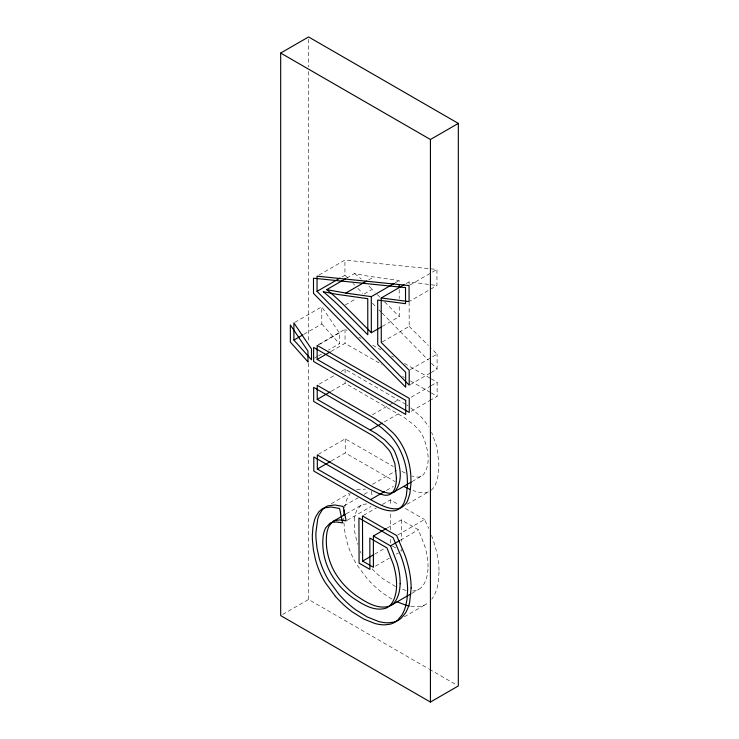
<?xml version="1.0" encoding="UTF-8"?>
<svg xmlns="http://www.w3.org/2000/svg" width="739" height="739" viewBox="0 0 739 739"><rect width="100%" height="100%" fill="white"/><g stroke="black" fill="none" stroke-linecap="round" stroke-linejoin="round"><path stroke-width="0.55" stroke-dasharray="3.69 2.77" d="M439.012 571.857L438.458 581.057L437.202 587.542A70.14 40.497 60 0 1 433.248 597.02L431.724 599.237M354.655 517.586L354.572 531.175L357.436 544.357M344.568 507.647L345.88 502.095A58.436 33.735 60 0 1 347.385 498.243L350.277 493.67M431.243 490.169L433.239 488.202A41.606 24.027 60 0 0 435.456 484.729L437.747 477.634L438.772 468.295A99.349 57.365 60 0 0 438.809 462.771L436.804 446.605L431.641 432.352M361.112 505.227L357.223 509.577A41.338 23.87 60 0 0 356.595 510.815A42.474 24.526 60 0 0 354.665 517.596M319.017 275.019L344.919 260.063L436.943 269.467L436.971 285.513L410.08 301.041M341.954 276.968L344.947 275.241L344.919 260.063M346.637 278.141L354.609 273.541L368.142 276.164L399.18 280.534L399.18 282.797M294.879 322.343L321.77 306.814L339.386 332.91L339.404 343.727L328.449 350.055M368.715 279.85L373.694 276.977M345.316 304.93L356.272 298.602M364.235 294.002L372.207 289.402L375.024 292.238M303.868 334.305L321.798 323.959L321.77 306.814M395.199 282.834L399.18 280.534M406.108 283.619L409.101 281.892L436.971 285.513M410.053 284.995L436.943 269.467M318.139 344.79L345.03 329.261L347.016 330.407M319.47 344.411L339.386 332.91M314.509 358.11L317.493 356.383M318.491 355.81L321.474 354.083M331.109 351.404L345.058 343.349L381.693 364.429M382.303 326.398L399.245 316.625L399.226 305.346M382.275 341.926L409.175 326.398L409.138 302.436M319.202 384.151L334.139 375.523M341.113 371.505L345.095 369.204L404.898 403.817M331.174 391.337L345.122 383.292L404.381 417.6L414.219 425.119L420.011 431.419A18.577 10.725 60 0 1 422.449 435.225C427.705 447.169 432.029 464.6 422.616 475.491A23.463 13.542 60 0 1 418.08 477.08L417.424 477.089A25.883 14.937 60 0 1 415.309 476.886L411.872 475.962M410.191 369.666L437.082 354.138L431.502 348.586M410.219 384.622L430.135 373.121M431.133 372.539L437.109 369.094L437.082 354.138M372.41 414.755L393.333 402.681M394.321 402.108L398.312 399.808M411.235 397.185L430.163 386.266M431.151 385.684L437.128 382.239L437.155 396.326L431.179 399.771M318.315 454.365L345.215 438.837L393.379 466.54M384.326 421.904L398.266 413.858M411.253 411.272L430.181 400.344M331.294 460.97L345.233 452.924L395.125 481.616M331.321 503.693L349.251 493.338M372.465 484.359L396.372 470.558M344.134 505.846L358.082 497.8M364.059 494.345L369.038 491.472M346.175 513.854L361.574 504.959A24.211 13.976 60 0 1 363.015 504.358L367.791 503.832M386.497 490.428L393.462 486.401M412.103 481.569L421.073 476.387M347.173 520.293L371.08 506.483M363.486 515.379L376.428 507.905M382.405 504.451L390.377 499.85L398.921 504.765M407.06 504.247L428.971 491.601A35.075 20.249 60 0 1 425.498 492.654L420.445 492.608L412.953 490.585M387.319 527.951L401.268 519.896L418.422 529.761L424.943 546.721A58.187 33.597 60 0 1 427.992 568.938M397.656 535.036L424.555 519.508L428.694 528.44M374.581 554.185L384.539 548.43M400.492 540.117L418.422 529.761M282.677 614.442L308.569 599.495L428.371 668.656M375.421 566.148L389.37 558.093M396.335 554.074L398.33 552.92M411.983 593.269L418.958 589.242M404.242 616.825L426.163 604.179M356.697 489.477L365.565 489.144M412.759 591.061L417.35 590.027A37.541 21.671 60 0 0 422.375 586.323L424.029 583.921A54.437 31.426 60 0 0 427.973 568.919M406.173 590.479L401.148 588.965M405.24 473.108L401.259 471.029M395.624 586.554L383.855 579.385A65.494 37.818 60 0 1 372.595 569.436A45.393 26.207 60 0 1 371.366 568.097M358.895 337.243L360.881 338.379M372.761 345.215L380.687 349.769M391.578 356.032L393.554 357.177M404.455 363.44L430.2 378.248M431.188 378.821L437.128 382.239M402.496 376.391L404.473 377.527M410.413 380.945L430.227 392.335M431.216 392.908L437.155 396.326M405.332 508.45L424.555 519.508M392.538 546.149L396.594 548.477M400.649 550.804L401.323 551.192L401.314 549.234M429.368 669.229L456.323 684.794M391.919 599.107L383.689 593.74A79.516 45.91 60 0 1 366.812 578.184L356.641 564.411A50.511 29.163 60 0 1 350.988 553.354L349.473 549.52A63.24 36.507 60 0 1 346.988 541.77L344.873 531.997L343.866 522.14M406.432 404.833L407.919 405.84M410.764 407.873L421.378 417.175A35.777 20.655 60 0 1 426.939 424.186L428.602 426.782M409.175 326.398L428.315 345.418M377.278 294.501L380.095 297.337M384.594 301.882L399.245 316.625M344.947 275.241L347.367 277.707M353.03 283.471L354.646 285.115M357.879 288.413L362.729 293.355M372.428 303.23L375.661 306.528M378.904 309.817L381.324 312.292M382.137 313.114L428.214 360.041M431.456 363.329L437.109 369.094M321.798 323.959L339.404 343.727M361.048 553.105L360.152 551.257M431.511 535.387L432.749 538.796A87.045 50.252 60 0 1 435.363 547.128A78.242 45.171 60 0 1 439.031 571.875M371.218 491.223L372.354 496.636M390.377 499.85L390.395 505.494M390.423 513.956L390.469 529.937M390.497 539.341L390.515 544.043M409.101 281.892L409.101 284.173M401.268 519.896L401.305 541.419M399.199 289.559L399.208 298.584M345.03 329.261L345.058 343.349M345.095 369.204L345.104 374.479M345.122 381.527L345.122 383.292M345.215 438.837L345.233 452.924M308.569 39.259L308.569 66.926M308.569 71.535L308.569 342.425M308.569 363.182L308.569 599.495M354.609 273.532A166.275 95.996 60 0 1 361.232 279.111M368.927 286.187A166.275 95.996 60 0 1 372.207 289.402M343.801 520.154A90.454 52.229 60 0 1 343.774 518.168M410.819 606.303A70.15 40.497 60 0 0 416.473 606.71L421.646 606.017A53.347 30.798 60 0 0 428.177 602.821"/><path stroke-width="1.11" d="M411.124 587.958L409.692 602.091A70.39 40.636 60 0 1 405.36 613.121L401.231 618.137A53.347 30.798 60 0 1 393.748 622.118L388.585 622.801A70.15 40.497 60 0 1 378.479 621.453L367.385 617.037L355.801 609.841A79.516 45.91 60 0 1 338.915 594.285L328.753 580.512A50.511 29.163 60 0 1 323.091 569.455L321.585 565.621A63.24 36.507 60 0 1 319.1 557.871L316.985 548.098L315.978 538.241A90.454 52.229 60 0 1 315.895 532.847L317.678 519.249A58.908 34.012 60 0 1 319.497 514.344L322.389 509.771L325.345 507.139A36.368 20.997 60 0 1 328.079 505.809L334.73 504.977L343.136 506.418L346.175 520.866L339.894 519.933L335.127 520.459A24.211 13.976 60 0 0 333.677 521.069M343.82 515.342L344.217 510.086M280.681 53.051L308.569 36.95L458.319 123.404L458.319 685.949L430.431 702.05L280.681 615.596L280.681 53.051L430.431 139.505L458.319 123.404M404.122 284.764L381.213 297.993L381.278 342.508L409.194 370.239L409.221 385.195L317.049 291.342L339.968 278.113M381.315 326.98L371.347 332.726L344.319 305.503A166.275 95.996 60 0 0 326.721 289.633L345.64 278.723M326.712 289.651L345.806 293.078L366.72 281.005M293.91 340.06L293.882 322.925L311.498 349.011L311.516 359.828L293.91 340.06L302.879 334.878M345.806 293.078L371.292 296.644L394.201 283.416M317.16 359.45L409.267 412.427L409.24 398.339L317.142 345.362L317.16 359.45L330.111 351.976M317.234 399.393L376.484 433.701L384.908 439.964L392.123 447.52A18.577 10.725 60 0 1 394.561 451.326C399.808 463.27 404.141 480.701 394.728 491.592A23.463 13.542 60 0 1 390.192 493.181L389.527 493.19A25.883 14.937 60 0 1 387.421 492.987L381.971 491.306L373.371 487.14L317.317 454.938L317.345 469.025L370.553 499.629C378.895 504.026 387.809 509.587 397.61 508.755A35.075 20.249 60 0 0 402.635 506.815L405.351 504.303A41.606 24.027 60 0 0 407.568 500.83L409.849 493.744L410.884 484.396A99.349 57.365 60 0 0 410.921 478.872C410.764 465.219 406.727 451.612 399.051 440.296A35.777 20.655 60 0 0 393.49 433.276L385.546 426.024L375.421 418.911L317.207 385.305L317.234 399.393L330.176 391.91M370.378 429.959L382.331 423.059M317.345 469.025L330.296 461.552M345.178 514.427L332.772 521.623L329.335 525.678A41.338 23.87 60 0 0 328.412 527.581A42.474 24.526 60 0 0 326.767 533.697C325.178 546.149 327.857 558.998 333.612 570.111A32.285 18.641 60 0 0 335.589 573.575A45.365 26.188 60 0 0 345.778 586.664A65.494 37.818 60 0 0 355.967 595.477C365.574 601.888 377.417 609.851 389.462 606.137A37.541 21.671 60 0 0 394.487 602.424L396.141 600.022A54.437 31.426 60 0 0 400.132 583.745M370.553 499.629L384.502 491.583M393.176 492.497L411.106 482.142M411.143 587.976A78.242 45.171 60 0 0 407.466 563.229A87.045 50.252 60 0 0 404.852 554.897L396.667 535.609L362.489 515.951L362.627 561.086L373.426 567.293L373.38 535.997L386.331 528.524M362.627 561.086L373.583 554.758M373.38 535.997L390.525 545.862L399.494 540.689M391.07 605.343L410.986 593.842M381.213 297.993L409.083 301.623L409.055 285.568L317.031 276.164L317.049 291.342M410.071 489.43L403.716 486.419M396.917 601.749L406.367 605.352A70.15 40.497 60 0 0 409.36 606.054M340.771 307.544L367.81 334.776L367.745 298.685L336.716 294.307L323.174 291.693A166.275 95.996 60 0 1 340.771 307.553M335.377 596.318L325.215 582.554A50.511 29.163 60 0 1 319.553 571.496L318.038 567.672A63.24 36.507 60 0 1 315.553 559.913L313.447 550.149L312.431 540.283A90.454 52.229 60 0 1 312.348 534.888L312.948 526.99L314.444 520.247A58.436 33.735 60 0 1 315.95 516.385L318.851 511.813L321.807 509.189A36.368 20.997 60 0 1 324.532 507.85L331.183 507.019L339.598 508.469L342.637 522.907L336.356 521.983L331.589 522.501A24.211 13.976 60 0 0 330.139 523.11L325.788 527.72A41.338 23.87 60 0 0 325.16 528.967A42.474 24.526 60 0 0 323.229 535.738C321.631 548.199 324.319 561.049 330.074 572.152A32.285 18.641 60 0 0 332.051 575.616A45.393 26.207 60 0 0 341.159 587.588A65.494 37.818 60 0 0 352.42 597.528C362.027 603.929 373.879 611.901 385.924 608.179A37.541 21.671 60 0 0 390.949 604.465L392.603 602.063A54.437 31.426 60 0 0 396.538 587.071A58.187 33.597 60 0 0 393.499 564.864L386.987 547.913L369.833 538.047L369.888 569.344L359.08 563.127L358.942 518.002L393.12 537.659L401.314 556.938A87.045 50.252 60 0 1 403.928 565.27A78.242 45.171 60 0 1 407.605 590.018L407.032 599.2L405.766 605.684A70.14 40.497 60 0 1 401.822 615.162L397.693 620.178A53.347 30.798 60 0 1 390.21 624.169L385.037 624.852A70.15 40.497 60 0 1 374.932 623.494L363.837 619.079L352.263 611.892A79.516 45.91 60 0 1 335.377 596.327M390.525 545.862L397.055 562.822A58.187 33.597 60 0 1 400.141 583.755M399.189 285.051L399.189 287.305M371.292 296.644L371.347 332.726M430.431 139.505L430.431 702.05M396.409 477.745C396.326 483.288 395.827 489.865 391.19 493.643A23.463 13.542 60 0 1 386.645 495.222L385.989 495.241A25.883 14.937 60 0 1 383.874 495.038L378.433 493.356L369.833 489.181L313.779 456.979L313.807 471.066L367.015 501.679C375.347 506.076 384.262 511.628 394.072 510.797A35.075 20.249 60 0 0 399.088 508.857L401.813 506.354A41.606 24.027 60 0 0 404.021 502.871L406.311 495.786L407.337 486.447A99.349 57.365 60 0 0 407.383 480.913C407.226 467.26 403.18 453.654 395.504 442.338A35.777 20.655 60 0 0 389.943 435.326L381.998 428.066L371.883 420.962L313.669 387.347L313.687 401.434L372.946 435.751L382.793 443.271L388.575 449.561A18.577 10.725 60 0 1 391.023 453.376L394.866 463.556L396.409 477.745M405.517 287.619L313.484 278.215L313.512 293.392L405.674 387.236L405.656 372.28L377.74 344.55L377.666 300.034L405.545 303.664L405.517 287.619M405.702 400.381L313.604 347.413L313.622 361.5L405.72 414.468L405.702 400.381M307.978 361.879L290.372 342.102L290.344 324.966L307.96 351.062L307.978 361.879"/></g></svg>
